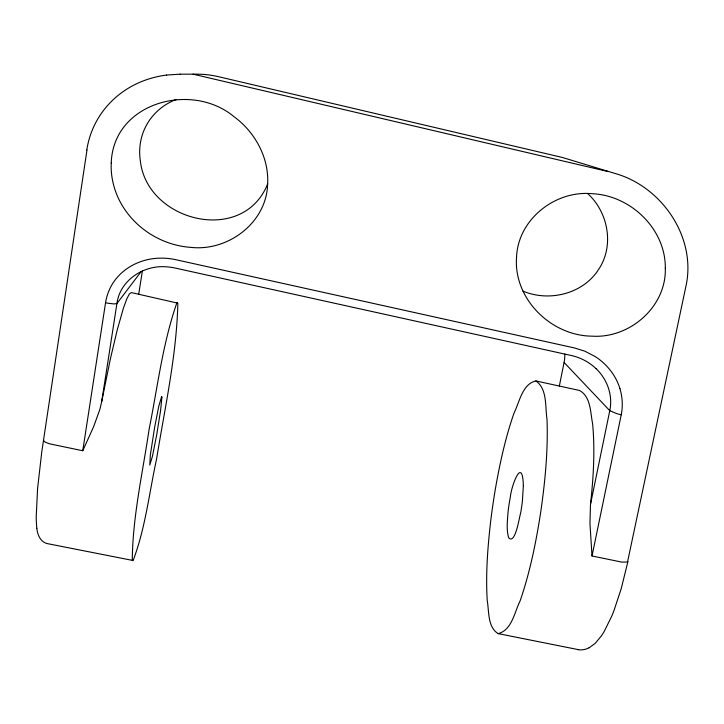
<?xml version="1.0" encoding="UTF-8"?>
<svg xmlns="http://www.w3.org/2000/svg" width="724" height="724" viewBox="0 0 724 724"><rect width="100%" height="100%" fill="white"/><g stroke="black" fill="none" stroke-linecap="round" stroke-linejoin="round"><path stroke-width="1.09" d="M180.158 74.174L196.756 74.165A90.518 82.88 28.1 0 1 218.585 76.708L562.385 157.47L614.803 173.38C662.017 186.575 696.823 237.617 685.89 286.442L627.527 562.023L621.735 562.096L592.015 555.978L589.942 523.253L590.494 504.356C593.427 477.614 595.128 450.572 592.603 423.73C590.368 412.599 590.902 396.517 579.453 390.444L535.905 380.933C522.303 383.883 519.515 402.173 514.076 412.961C505.714 436.807 500.239 461.559 495.822 486.41A777.549 711.973 28.1 0 0 490.709 521.072C487.659 547.425 485.605 574.032 487.234 600.567C489.143 611.4 487.524 627.093 498.121 633.618L577.779 649.519M86.98 149.995L41.766 451.957L37.576 488.573L36.209 516.981A159.633 146.167 28.1 0 0 36.263 520.185L36.643 526.366A66.907 61.259 28.1 0 0 36.852 528.194M43.44 440.355L45.223 442.174L49.648 443.83L82.753 450.753L105.559 302.723A59.938 54.888 28.1 0 1 116.464 278.306C125.46 267.391 138.827 260.613 152.746 258.712A64.409 58.979 28.1 0 1 176.05 259.753L574.566 347.973L584.947 351.221L595.137 356.525A57.06 52.246 28.1 0 1 619.952 388.643M82.753 450.753L93.55 426.87L99.523 410.408A126.175 115.541 28.1 0 0 100.211 408.019L101.713 401.548L116.917 303.537C119.903 280.505 143.28 265.156 165.515 266.776A53.603 49.078 28.1 0 1 175.172 268.052L571.299 355.511A47.739 43.712 28.1 0 1 596.087 368.697M138.718 294.188L142.366 270.957M592.015 555.978L621.246 414.78C623.002 406.119 622.477 397.087 619.943 388.643M101.713 401.548L110.546 358.118L117.342 329.501L123.415 308.18L126.745 298.994L129.388 293.917L131.315 292.577L177.851 303.184C176.611 355.565 164.9 407.359 156.574 459.025C149.234 492.845 145.424 528.113 133.116 560.512L47.847 543.715C40.671 542.439 37.358 534.855 36.87 528.312M559.344 386.055L564.096 362.335A42.3 38.725 28.1 0 0 564.811 355.222L564.801 354.072M590.494 504.356L609.771 410.68A47.893 43.856 28.1 0 0 596.142 368.652M627.907 561.571L621.228 588.648L614.015 610.45A229.517 210.159 28.1 0 1 611.717 616.196L604.151 631.545A91.713 83.975 28.1 0 1 601.391 635.898L595.237 643.319L589.083 647.826M267.645 183.896C243.164 245.554 146.655 221.761 140.293 160.457A65.468 59.947 28.1 0 1 176.122 99.505M141.189 271.527L116.917 303.537L113.949 303.935L108.437 303.284A63.658 58.291 28.1 0 1 105.559 302.723M177.425 302.65L176.819 303.003C162.619 343.674 157.597 387.159 149.099 429.305C142.728 472.681 132.709 516.14 132.266 560.059L132.718 560.657M166.592 75.052L180.095 74.174M498.121 633.618C511.859 630.387 514.574 611.907 520.094 600.947C530.122 571.87 536.203 541.579 540.846 511.216C545.19 480.872 548.122 450.192 547.027 419.504C545.027 406.997 547.579 389.087 535.905 380.933M193.055 74.165L607.961 171.534M523.018 291.139C549.018 302.053 582.53 294.134 598.25 269.952C614.595 246.377 608.459 212.376 587.662 193.561M564.213 362.588L609.771 410.68L616.64 413.594A60.59 55.477 28.1 0 0 621.246 414.78M86.799 149.958A103.043 94.346 28.1 0 1 166.592 75.079M588.983 647.799A18.191 16.661 28.1 0 1 577.761 649.69M111.243 162.882C110.636 175.072 113.279 187.29 118.401 198.331A81.423 74.554 28.1 0 0 191.109 247.4C227.96 251.409 266.097 223.001 267.59 184.928C269.418 158.185 255.174 132.04 233.789 116.519C191.426 81.35 113.297 102.537 111.243 162.882M161.877 397.567L160.601 410.418L156.791 434.319L152.465 456.192L149.787 465.052L150.357 454.844L154.655 427.241L158.8 406.137L161.66 396.481L161.877 397.567M523.352 485.641L522.411 500.999A206.521 189.109 28.1 0 1 520.574 513.343C519.443 516.339 515.334 545.145 508.719 537.814C506.293 529.977 507.397 521.542 507.922 513.488A203.48 186.321 28.1 0 1 510.402 496.646C511.244 486.591 522.457 455.007 523.352 485.641M665.32 268.278C666.406 306.804 629.69 338.696 592.024 336.153C551.109 335.846 513.334 298.822 516.547 257.165C517.986 219.345 555.317 190.113 592.196 193.706C630.694 195.371 665.781 229.074 665.32 268.278"/></g></svg>
